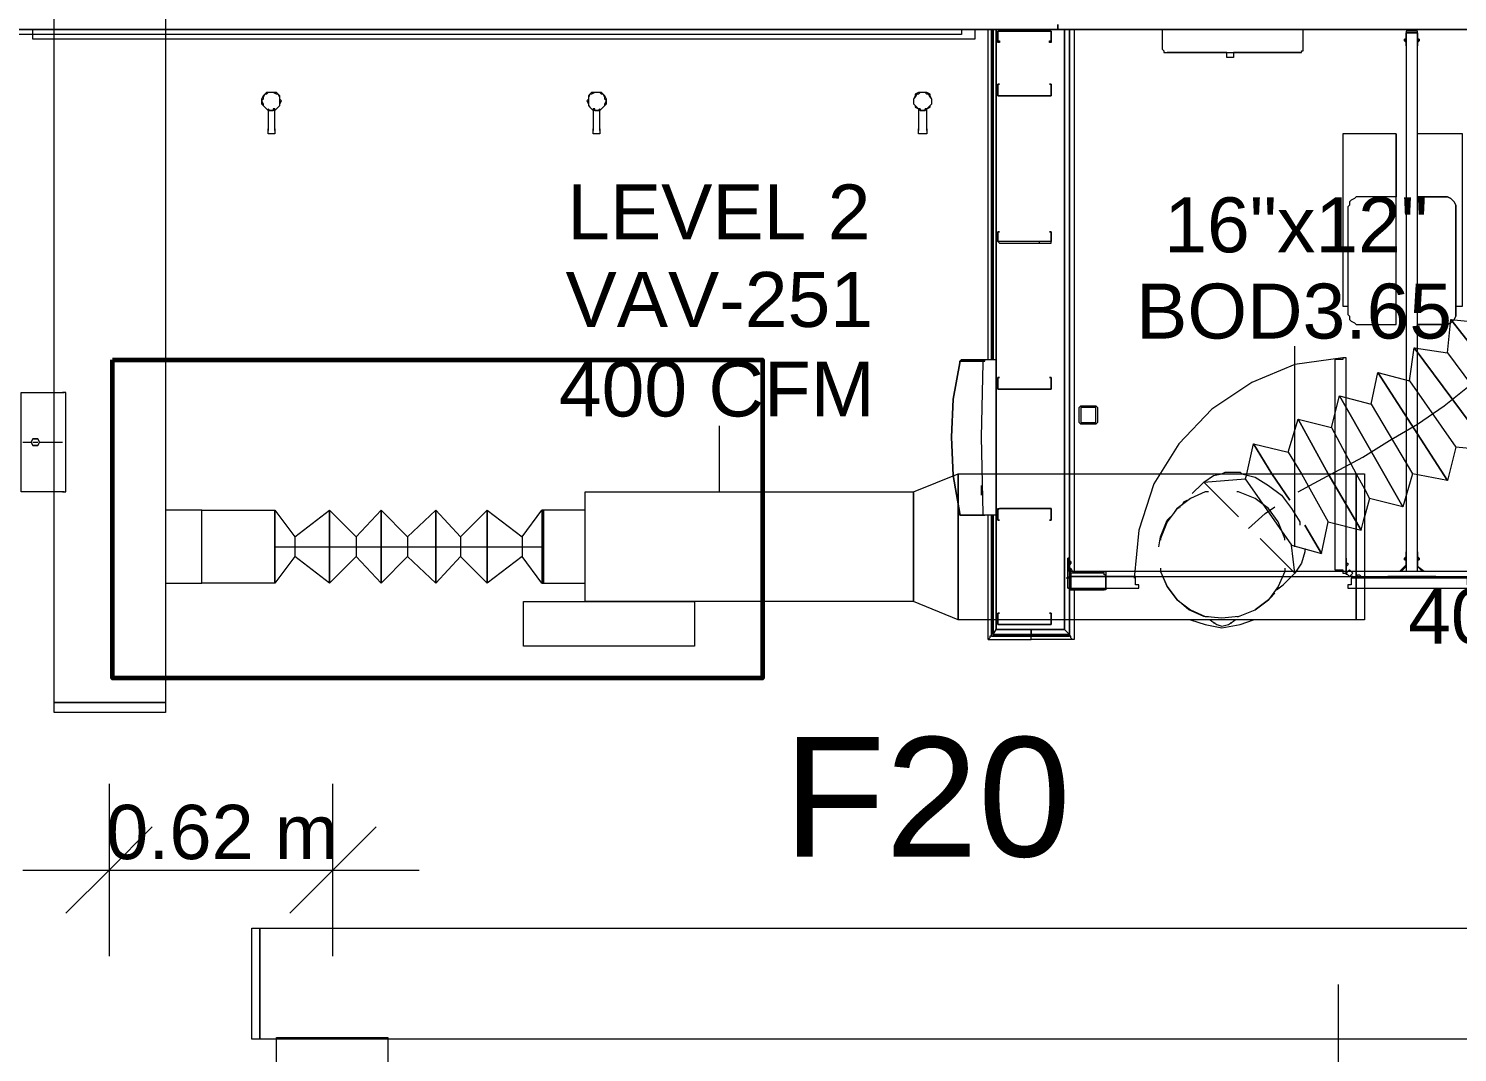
# Model space of a CAD drawing. Header units: metres. Extents: x -2 to 207, y -8 to 52.
# Drawn here: x 31.299 to 35.246, y 25.962 to 28.791 of the extents above; entities that cross this region are included whole.
import ezdxf

# ---------------------------------------------------------------- set-up
doc = ezdxf.new("R2010")
doc.units = ezdxf.units.M
doc.layers.add('HVAC - Ductos', color=5, linetype='Continuous', lineweight=0)
doc.layers.add('PDF_Text', color=7, linetype='Continuous', lineweight=0)
doc.layers.add('PDF_Geometry', color=7, linetype='Continuous', lineweight=0, true_color=0xaaaaaa)
doc.styles.add('PDF Arial-BoldMT-Identity-H', font='arial.ttf')
doc.styles.add('PDF Helvetica', font='')
doc.styles.get('PDF Helvetica').set_extended_font_data('Helvetica')

msp = doc.modelspace()

# ---------------------------------------------------------------- linework, layer by layer
at = {"layer": 'HVAC - Ductos', "lineweight": 0}
for points in [[(31.6772, 30.8916), (31.6772, 26.9285), (31.3703, 26.9285), (31.3703, 30.8916)], [(33.8672, 27.1575), (33.7435, 27.2079), (33.7435, 27.5104), (33.8672, 27.5608)], [(33.8672, 27.5608), (34.9668, 27.5608), (34.9668, 27.1575), (33.8672, 27.1575)], [(34.7836, 27.4874), (34.7332, 27.5608)], [(34.9898, 27.5608), (34.9898, 27.1575), (34.9668, 27.1575), (34.9668, 27.5608)], [(32.8364, 27.5104), (33.7435, 27.5104), (33.7435, 27.2079), (32.8364, 27.2079)], [(31.9796, 27.46), (31.9796, 27.4554), (31.9796, 27.4462), (31.9796, 27.4279), (31.9796, 27.4095), (31.9796, 27.3866), (31.9796, 27.3592), (31.9796, 27.3317), (31.9796, 27.3087), (31.9796, 27.2859), (31.9796, 27.2721), (31.9796, 27.2583), (31.9796, 27.2721), (31.9796, 27.2859), (31.9796, 27.3087), (31.9796, 27.3317), (31.9796, 27.3592), (31.9796, 27.3866), (31.9796, 27.4095), (31.9796, 27.4279), (31.9796, 27.4462), (31.9796, 27.4554)], [(31.9796, 27.2583), (31.9796, 27.46)], [(32.7218, 27.46), (32.7218, 27.4554), (32.7218, 27.437), (32.7218, 27.4095), (32.7218, 27.3775), (32.7218, 27.3408), (32.7218, 27.3087), (32.7218, 27.2813), (32.7218, 27.2675), (32.7218, 27.2583), (32.8364, 27.2583), (32.8364, 27.2629), (32.8364, 27.2721), (32.8364, 27.2904), (32.8364, 27.3087), (32.8364, 27.3317), (32.8364, 27.3592), (32.8364, 27.3866), (32.8364, 27.4095), (32.8364, 27.4279), (32.8364, 27.4462), (32.8364, 27.4554), (32.8364, 27.46), (32.7218, 27.46), (32.7172, 27.46), (32.7172, 27.4554), (32.7172, 27.437), (32.7172, 27.4095), (32.7172, 27.3775), (32.7172, 27.3408), (32.7172, 27.3087), (32.7172, 27.2813), (32.7172, 27.2629), (32.7172, 27.2583), (32.7218, 27.2583), (32.7218, 27.2675), (32.7218, 27.2813), (32.7218, 27.3087), (32.7218, 27.3408), (32.7218, 27.3775), (32.7218, 27.4095), (32.7218, 27.437), (32.7218, 27.4554)], [(32.7218, 27.46), (32.7218, 27.4554), (32.7218, 27.4462), (32.7218, 27.4279), (32.7218, 27.4095), (32.7218, 27.3866), (32.7218, 27.3592), (32.7218, 27.3317), (32.7218, 27.3087), (32.7218, 27.2904), (32.7218, 27.2721), (32.7218, 27.2629), (32.7218, 27.2583), (32.7218, 27.2629), (32.7218, 27.2721), (32.7218, 27.2904), (32.7218, 27.3087), (32.7218, 27.3317), (32.7218, 27.3592), (32.7218, 27.3866), (32.7218, 27.4095), (32.7218, 27.4279), (32.7218, 27.4462), (32.7218, 27.4554)], [(32.6668, 27.0843), (32.6668, 27.2079), (33.1388, 27.2079), (33.1388, 27.0843)], [(31.3703, 26.9285), (31.6772, 26.9285), (31.6772, 26.901), (31.3703, 26.901)], [(31.9383, 26.3054), (31.9383, 25.9984), (31.9155, 25.9984), (31.9155, 26.3054)], [(38.6826, 25.9984), (31.9383, 25.9984), (31.9383, 26.3054), (38.6826, 26.3054)], [(31.9842, 25.9984), (31.9842, 26.003), (32.2912, 26.003), (32.2912, 25.9984)], [(32.2912, 25.8976), (31.9842, 25.8976), (31.9842, 26.003), (32.2912, 26.003)]]:
    msp.add_lwpolyline(points, close=True, dxfattribs=at)
for points in [[(35.3197, 27.9777), (35.3334, 28.0693), (35.5488, 27.7899), (35.4572, 27.8036), (35.448, 27.7074), (35.228, 27.9868), (35.3197, 27.9777), (35.4572, 27.8036)], [(34.8065, 27.5104), (34.8386, 27.5287), (34.8982, 27.5608), (34.9074, 27.5654), (34.9852, 27.6066), (35.0585, 27.6524), (35.1364, 27.6982), (35.2097, 27.7486), (35.2784, 27.8036), (35.3425, 27.8539), (35.4021, 27.8998), (35.4572, 27.941), (35.5029, 27.9731), (35.5396, 27.996), (35.5534, 28.0052)], [(35.2189, 27.8952), (35.228, 27.9868), (35.448, 27.7074), (35.3517, 27.7165), (35.338, 27.6249), (35.1272, 27.909), (35.2189, 27.8952), (35.3517, 27.7165)], [(34.7973, 27.3592), (34.7973, 27.9136)], [(35.1135, 27.8173), (35.1272, 27.909), (35.338, 27.6249), (35.2418, 27.6341), (35.2189, 27.5424), (35.0264, 27.8403), (35.1135, 27.8173), (35.2418, 27.6341)], [(35.0081, 27.7532), (35.0264, 27.8403), (35.2189, 27.5424), (35.1226, 27.5608), (35.0952, 27.4691), (34.921, 27.7761), (35.0081, 27.7532), (35.1226, 27.5608)], [(34.8982, 27.689), (34.921, 27.7761), (35.0952, 27.4691), (35.0035, 27.492), (34.9898, 27.4416)], [(34.779, 27.6203), (34.8065, 27.7119), (34.889, 27.5608), (34.8065, 27.7119), (34.8982, 27.689), (34.9668, 27.5608)], [(33.2075, 27.5104), (33.2075, 27.6936)], [(34.6645, 27.5608), (34.6828, 27.6433), (34.7332, 27.5608), (34.6828, 27.6433), (34.779, 27.6203), (34.8157, 27.5608)], [(34.5454, 27.5378), (34.5728, 27.5562), (34.5958, 27.5608)], [(34.5958, 27.5608), (34.6049, 27.5654), (34.6461, 27.5654), (34.6507, 27.5608)], [(34.6507, 27.5608), (34.6874, 27.5516), (34.7241, 27.5287), (34.7607, 27.5012), (34.7882, 27.4646), (34.8111, 27.4279), (34.8111, 27.4187)], [(34.6645, 27.5608), (34.6599, 27.547)], [(34.7469, 27.2401), (34.7653, 27.2538), (34.7973, 27.2859), (34.7011, 27.3821), (34.7973, 27.2859), (34.7882, 27.3638), (34.8707, 27.3408), (34.8248, 27.4187), (34.8707, 27.3408), (34.889, 27.4279), (34.9806, 27.405), (34.889, 27.5608), (34.9806, 27.405), (34.9898, 27.4416)], [(34.8157, 27.5608), (34.889, 27.4279)], [(34.9668, 27.5608), (34.9898, 27.5195)], [(34.5133, 27.5058), (34.5408, 27.5332), (34.5454, 27.5378), (34.6416, 27.4416), (34.5454, 27.5378), (34.6599, 27.547), (34.7882, 27.3638)], [(34.9898, 27.5195), (35.0035, 27.492)], [(34.5591, 27.5104), (34.5499, 27.5104), (34.5087, 27.492), (34.472, 27.4646), (34.4446, 27.4279), (34.4262, 27.3821), (34.4262, 27.3775)], [(34.4858, 27.4737), (34.4904, 27.4828), (34.4996, 27.4874)], [(34.7699, 27.3775), (34.7699, 27.3821), (34.7515, 27.4279), (34.7241, 27.4646), (34.6874, 27.492), (34.6416, 27.5104), (34.637, 27.5104)], [(32.0346, 27.3866), (32.1308, 27.46), (32.1308, 27.2583), (32.0346, 27.3317), (31.9796, 27.2583), (31.778, 27.2583), (31.778, 27.2721), (31.778, 27.2859), (31.778, 27.3087), (31.778, 27.3317), (31.778, 27.3592), (31.778, 27.3866), (31.778, 27.4095), (31.778, 27.4279), (31.778, 27.4462), (31.778, 27.4554), (31.778, 27.46), (31.6772, 27.46), (31.6772, 27.4554), (31.6772, 27.4462), (31.6772, 27.4279), (31.6772, 27.4095), (31.6772, 27.3866), (31.6772, 27.3592), (31.6772, 27.3317), (31.6772, 27.3087), (31.6772, 27.2859), (31.6772, 27.2721), (31.6772, 27.2583), (31.778, 27.2583), (31.778, 27.2721), (31.778, 27.2859), (31.778, 27.3087), (31.778, 27.3317), (31.778, 27.3592), (31.778, 27.3866), (31.778, 27.4095), (31.778, 27.4279), (31.778, 27.4462), (31.778, 27.4554), (31.778, 27.46), (31.9796, 27.46), (32.0346, 27.3866), (32.0346, 27.3317)], [(32.2041, 27.3866), (32.2728, 27.46), (32.2728, 27.2583), (32.2041, 27.3317), (32.1308, 27.2583), (32.1308, 27.46), (32.2041, 27.3866), (32.2041, 27.3317)], [(32.3461, 27.3866), (32.4241, 27.46), (32.4241, 27.2583), (32.3461, 27.3317), (32.2728, 27.2583), (32.2728, 27.46), (32.3461, 27.3866), (32.3461, 27.3317)], [(32.4927, 27.3866), (32.5661, 27.46), (32.5661, 27.2583), (32.4927, 27.3317), (32.4241, 27.2583), (32.4241, 27.46), (32.4927, 27.3866), (32.4927, 27.3317)], [(32.6623, 27.3866), (32.7172, 27.46), (32.7172, 27.2583), (32.6623, 27.3317), (32.5661, 27.2583), (32.5661, 27.46), (32.6623, 27.3866), (32.6623, 27.3317)], [(32.7172, 27.46), (32.7172, 27.4554), (32.7172, 27.437), (32.7172, 27.4095), (32.7172, 27.3775), (32.7172, 27.3408), (32.7172, 27.3087), (32.7172, 27.2813), (32.7172, 27.2629), (32.7172, 27.2583)], [(34.4216, 27.3592), (34.4262, 27.3866), (34.4446, 27.4325), (34.4537, 27.4416)], [(34.4629, 27.4508), (34.472, 27.4646)], [(34.4766, 27.4646), (34.4766, 27.4691), (34.4812, 27.4691)], [(34.6691, 27.4095), (34.7149, 27.4508), (34.7423, 27.4691)], [(31.9796, 27.3592), (32.1629, 27.3592), (32.3461, 27.3592), (32.534, 27.3592), (32.7172, 27.3592)], [(34.8248, 27.3546), (34.8248, 27.3454), (34.8157, 27.3133), (34.7973, 27.2859)], [(34.4262, 27.2996), (34.4262, 27.2904), (34.4446, 27.2492), (34.472, 27.2125), (34.5087, 27.1851), (34.5499, 27.1667), (34.5591, 27.1667)], [(34.6416, 27.1667), (34.5958, 27.1621), (34.5454, 27.1667), (34.5041, 27.1851), (34.472, 27.2125), (34.4446, 27.2492), (34.4308, 27.2813)], [(34.7699, 27.2996), (34.7699, 27.2904), (34.7515, 27.2492), (34.7241, 27.2125), (34.6874, 27.1851)], [(34.637, 27.1667), (34.6416, 27.1667), (34.6874, 27.1851), (34.7241, 27.2125)], [(34.7423, 27.2309), (34.7286, 27.2171)], [(34.5087, 27.1575), (34.5499, 27.1438), (34.5958, 27.1346), (34.6461, 27.1438), (34.6828, 27.1575)], [(34.5637, 27.1575), (34.5682, 27.153), (34.582, 27.1438), (34.5958, 27.1392), (34.6141, 27.1438), (34.6279, 27.153), (34.6324, 27.1575)], [(34.5728, 27.1484), (34.5774, 27.1484)], [(34.6187, 27.1484), (34.6233, 27.1484)], [(31.5214, 26.7039), (31.5214, 26.4657), (31.5214, 26.2275)], [(32.14, 26.2275), (32.14, 26.4657), (32.14, 26.7039)], [(31.6406, 26.5848), (31.5214, 26.4657), (31.4023, 26.3466)], [(32.2591, 26.5848), (32.14, 26.4657), (32.0208, 26.3466)], [(31.2832, 26.4657), (32.3782, 26.4657)], [(34.9165, 26.1496), (34.9165, 25.8792)]]:
    msp.add_lwpolyline(points, dxfattribs=at)
at = {"layer": 'PDF_Geometry', "lineweight": 0}
for points in [[(31.2419, 28.8024), (31.2419, 28.7886), (34.1421, 28.7886), (39.6539, 28.7886), (34.1605, 28.7886), (34.1605, 27.1301), (33.9726, 27.1301)], [(31.2603, 28.7886), (33.9726, 28.7886), (33.9635, 28.7886), (33.9635, 27.8769), (33.9635, 28.7886), (33.9635, 27.8769), (33.9635, 28.7886)], [(33.9497, 27.8769), (33.9497, 28.7886)], [(33.9589, 27.8769), (33.9589, 28.7886)], [(34.188, 27.1026), (34.0689, 27.1026), (34.0689, 27.1072), (34.0689, 27.1117), (34.0689, 27.1163), (34.1697, 27.1163), (34.0689, 27.1163), (34.0689, 27.1301), (34.1605, 27.1301), (34.1605, 28.7886), (34.1743, 28.7886), (34.1743, 27.3271), (34.1743, 28.7886), (34.1743, 27.3271), (34.1743, 28.7886), (34.1743, 27.3271), (34.1743, 28.7886), (34.1743, 27.3271), (34.1697, 27.3271), (34.1697, 27.2446), (34.1743, 27.2446), (34.1743, 27.2401), (34.2292, 27.2401)], [(39.6539, 28.8024), (39.6539, 27.2904), (39.6539, 27.5287), (39.6539, 27.2904), (39.6539, 28.7886), (34.1605, 28.7886), (34.1421, 28.7886), (39.6539, 28.7886), (39.6539, 28.8024)], [(34.1421, 28.8024), (34.1421, 28.7886), (34.1421, 28.8024)], [(34.1834, 28.7886), (34.188, 28.7886), (34.188, 27.2904)], [(34.8111, 28.7245), (34.8157, 28.7245), (34.8157, 28.7291), (34.8203, 28.7291), (34.8203, 28.7337), (34.8203, 28.7886), (34.4308, 28.7886), (34.4308, 28.7337), (34.4354, 28.7291), (34.4354, 28.7245), (34.44, 28.7245), (34.4446, 28.7245)], [(35.1043, 28.7429), (35.1043, 28.7795), (35.1318, 28.7795), (35.1364, 28.7795), (35.1364, 28.784), (35.1318, 28.784), (35.1043, 28.784), (35.1043, 28.7795), (35.1043, 27.2904)], [(35.1364, 27.2904), (35.1364, 28.7795), (35.1043, 28.7795)], [(35.1364, 28.7429), (35.1364, 28.7795)], [(32.1537, 28.7612), (31.3611, 28.7612)], [(33.0197, 28.7612), (32.1995, 28.7612)], [(33.8627, 28.7612), (33.0701, 28.7612)], [(35.0997, 28.7612), (35.0997, 28.7566), (35.0997, 28.7612)], [(35.0997, 28.7612), (35.0997, 28.7566), (35.0997, 28.7612)], [(35.141, 28.7566), (35.141, 28.7612), (35.141, 28.7566)], [(35.141, 28.7566), (35.141, 28.7612), (35.141, 28.7566)], [(34.5591, 28.7245), (34.4446, 28.7245), (34.8111, 28.7245), (34.6782, 28.7245)], [(34.6095, 28.7245), (34.5591, 28.7245), (34.6095, 28.7245)], [(34.6279, 28.7245), (34.6279, 28.7108), (34.6095, 28.7108), (34.6095, 28.7245)], [(31.9796, 28.5642), (31.9842, 28.5688), (31.9888, 28.5733), (31.9933, 28.5779), (31.9933, 28.5825), (31.9979, 28.5916), (31.9933, 28.5962), (31.9933, 28.6054), (31.9888, 28.61), (31.9842, 28.6146), (31.975, 28.6146), (31.9705, 28.6146), (31.9613, 28.6146), (31.9567, 28.6146), (31.9521, 28.61), (31.9475, 28.6054), (31.9429, 28.5962), (31.9429, 28.5916), (31.9429, 28.5825), (31.9475, 28.5779), (31.9521, 28.5733), (31.9567, 28.5688), (31.9613, 28.5642)], [(32.8776, 28.5642), (32.8822, 28.5688), (32.8868, 28.5733), (32.8914, 28.5779), (32.8959, 28.5825), (32.8959, 28.5916), (32.8959, 28.5962), (32.8914, 28.6054), (32.8868, 28.61), (32.8822, 28.6146), (32.8776, 28.6146), (32.8684, 28.6146), (32.8639, 28.6146), (32.8547, 28.6146), (32.8501, 28.61), (32.8456, 28.6054), (32.8456, 28.5962), (32.841, 28.5916), (32.8456, 28.5825), (32.8456, 28.5779), (32.8501, 28.5733), (32.8547, 28.5688), (32.8593, 28.5642)], [(33.7802, 28.5642), (33.7802, 28.5688), (33.7894, 28.5733), (33.7894, 28.5779), (33.794, 28.5825), (33.794, 28.5916), (33.794, 28.5962), (33.7894, 28.6054), (33.7894, 28.61), (33.7802, 28.6146), (33.7756, 28.6146), (33.771, 28.6146), (33.7619, 28.6146), (33.7573, 28.6146), (33.7481, 28.61), (33.7481, 28.6054), (33.7435, 28.5962), (33.7435, 28.5916), (33.7435, 28.5825), (33.7481, 28.5779), (33.7481, 28.5733), (33.7573, 28.5688), (33.7573, 28.5642)], [(31.9796, 28.5137), (31.9796, 28.5091), (31.9796, 28.5688), (31.975, 28.5688), (31.975, 28.5642), (31.9705, 28.5642), (31.9659, 28.5642), (31.9613, 28.5688)], [(31.975, 28.5688), (31.975, 28.5642), (31.9705, 28.5642), (31.9659, 28.5642), (31.9613, 28.5688), (31.9613, 28.5091), (31.9613, 28.5137)], [(32.8776, 28.5688), (32.873, 28.5642), (32.8684, 28.5642), (32.8639, 28.5642), (32.8639, 28.5688), (32.8593, 28.5688), (32.8593, 28.5091), (32.8593, 28.5137)], [(32.8776, 28.5137), (32.8776, 28.5091), (32.8776, 28.5688), (32.873, 28.5642), (32.8684, 28.5642), (32.8639, 28.5642), (32.8639, 28.5688)], [(33.7802, 28.5137), (33.7802, 28.5091), (33.7802, 28.5688), (33.7756, 28.5688), (33.7756, 28.5642), (33.771, 28.5642), (33.7665, 28.5642), (33.7619, 28.5642), (33.7619, 28.5688), (33.7573, 28.5688), (33.7573, 28.5091), (33.7573, 28.5137)], [(33.7619, 28.5688), (33.7619, 28.5642), (33.7665, 28.5642), (33.771, 28.5642), (33.7756, 28.5642), (33.7756, 28.5688)], [(31.9796, 28.5091), (31.9796, 28.5046), (31.9796, 28.5), (31.975, 28.5), (31.9705, 28.5), (31.9659, 28.5), (31.9613, 28.5), (31.9613, 28.5046), (31.9613, 28.5091)], [(32.8776, 28.5091), (32.8776, 28.5046), (32.8776, 28.5), (32.873, 28.5), (32.8684, 28.5), (32.8639, 28.5), (32.8593, 28.5), (32.8593, 28.5046), (32.8593, 28.5091)], [(33.7802, 28.5091), (33.7802, 28.5046), (33.7802, 28.5), (33.7756, 28.5), (33.771, 28.5), (33.7665, 28.5), (33.7619, 28.5), (33.7573, 28.5), (33.7573, 28.5046), (33.7573, 28.5091)], [(35.0768, 28.5), (35.0768, 28.3259), (35.0768, 28.5), (35.0676, 28.5), (35.0539, 28.5), (35.031, 28.5), (35.0127, 28.5), (34.9898, 28.5), (34.9394, 28.5), (34.9348, 28.5), (34.9302, 28.5), (34.9302, 28.0235), (34.9348, 28.0235), (34.9394, 28.0235), (34.944, 28.0235), (34.944, 28.0006)], [(35.2418, 28.0006), (35.2418, 28.0235), (35.2463, 28.0235), (35.2509, 28.0235), (35.2555, 28.0235), (35.2601, 28.0235), (35.2601, 28.5), (35.2555, 28.5), (35.2509, 28.5), (35.2463, 28.5), (35.1959, 28.5), (35.1731, 28.5), (35.1547, 28.5), (35.1364, 28.5)], [(35.1364, 27.9731), (35.2097, 27.9731), (35.2189, 27.9731), (35.228, 27.9777), (35.2326, 27.9823), (35.2372, 27.9868), (35.2418, 27.996), (35.2418, 28.0006), (35.2418, 28.2984), (35.2418, 28.303), (35.2372, 28.3121), (35.2326, 28.3167), (35.228, 28.3213), (35.2189, 28.3259), (35.2097, 28.3259), (35.1364, 28.3259)], [(34.9302, 27.8815), (34.9302, 27.8769), (34.9074, 27.8769), (34.9074, 27.295), (34.9302, 27.295), (34.9302, 27.2859), (34.9394, 27.2859), (34.9394, 27.8815), (34.9302, 27.8815), (34.7973, 27.8631), (34.6782, 27.8127), (34.5682, 27.7395), (34.4766, 27.6433), (34.4079, 27.5332), (34.3667, 27.405), (34.353, 27.2721)], [(31.3977, 27.5104), (31.3931, 27.5104), (31.2786, 27.5104), (31.2786, 27.7853), (31.3931, 27.7853)], [(31.3565, 27.7853), (31.3703, 27.7853), (31.3794, 27.7853)], [(31.3931, 27.5104), (31.3977, 27.5104), (31.4023, 27.5104), (31.4023, 27.7853), (31.3977, 27.7853), (31.3931, 27.7853), (31.3977, 27.7853)], [(31.2832, 27.6478), (31.2878, 27.6478), (31.3061, 27.6478)], [(31.3107, 27.6478), (31.3245, 27.6478)], [(31.329, 27.6478), (31.3703, 27.6478), (31.3931, 27.6478)], [(31.3794, 27.5104), (31.3703, 27.5104), (31.3565, 27.5104)], [(33.9497, 27.1026), (34.0689, 27.1026), (34.0689, 27.1072), (34.0689, 27.1117), (34.0689, 27.1163), (33.9635, 27.1163), (33.9635, 27.4462), (33.9635, 27.1163), (34.1743, 27.1163), (34.0689, 27.1163), (34.1743, 27.1163)], [(33.9589, 27.4462), (33.9589, 27.1117), (33.9589, 27.4462), (33.9589, 27.1117), (33.9543, 27.1117), (33.9543, 27.1072), (33.9497, 27.1026), (33.9497, 27.4462)], [(34.1743, 27.2996), (34.1788, 27.2904), (34.1743, 27.2996), (34.1743, 27.3271), (34.1743, 27.2996), (34.1788, 27.2996), (34.1834, 27.2904), (34.1788, 27.2904), (34.1743, 27.2859), (34.1743, 27.2813), (34.1743, 27.2446), (34.1743, 27.1301), (34.1743, 27.2446), (34.1743, 27.1301), (34.1743, 27.1163), (34.0689, 27.1163), (33.9635, 27.1163), (34.0689, 27.1163), (33.9635, 27.1163)], [(34.1743, 27.3271), (34.1743, 27.2996), (34.1788, 27.2996), (34.1834, 27.2904), (34.2705, 27.2904), (34.275, 27.2904), (34.275, 27.2859), (34.275, 27.2813), (34.275, 27.2446), (34.275, 27.2401), (34.2705, 27.2401), (34.1834, 27.2401), (34.1788, 27.2401), (34.1743, 27.2401), (34.1743, 27.2446), (34.1743, 27.1163), (34.1605, 27.1301)], [(34.1743, 27.1484), (34.1743, 27.2401), (34.1743, 27.1117), (34.1743, 27.2401), (34.1743, 27.2446), (34.1697, 27.2446), (34.1697, 27.3271), (34.1743, 27.3271), (34.1743, 27.2859), (34.1743, 27.2492)], [(34.1788, 27.3133), (34.1788, 27.3179), (34.1788, 27.3133)], [(34.1788, 27.3133), (34.1788, 27.3179), (34.1788, 27.3133)], [(35.0997, 27.3041), (35.1043, 27.3087), (35.1043, 27.3454), (35.1043, 27.3087), (35.1043, 27.3041), (35.0906, 27.2904), (35.1043, 27.3041), (35.1043, 27.3087), (35.1043, 27.3454), (35.1043, 27.3087), (35.0997, 27.3041), (35.086, 27.2904)], [(35.0997, 27.3225), (35.1043, 27.3225), (35.0997, 27.3271), (35.1043, 27.3317), (35.0997, 27.3271)], [(35.0997, 27.3271), (35.0997, 27.3225), (35.0997, 27.3271)], [(35.1547, 27.2904), (35.1364, 27.3041), (35.1364, 27.3087), (35.1364, 27.3454), (35.1364, 27.3087), (35.1364, 27.3041), (35.1501, 27.2904), (35.1364, 27.3041), (35.1364, 27.3087)], [(35.1364, 27.3041), (35.1364, 27.3087), (35.1364, 27.3454)], [(35.141, 27.3271), (35.1364, 27.3317), (35.141, 27.3271), (35.1364, 27.3225), (35.141, 27.3225)], [(35.1364, 27.3317), (35.1364, 27.3225), (35.1364, 27.3317)], [(35.1364, 27.3317), (35.1364, 27.3225), (35.1364, 27.3317)], [(35.141, 27.3225), (35.141, 27.3271), (35.141, 27.3225)], [(34.1743, 27.295), (34.1743, 27.2904), (34.1743, 27.2767), (34.1743, 27.2446), (34.3667, 27.2446), (34.3667, 27.2538), (34.3575, 27.2538), (34.3575, 27.2767), (34.275, 27.2767), (34.1788, 27.2767), (34.275, 27.2767), (36.0207, 27.2767), (36.1169, 27.2767), (36.0207, 27.2767), (35.8741, 27.2767), (35.8741, 27.2538), (35.8649, 27.2538), (35.8649, 27.2446), (36.2131, 27.2446), (36.2131, 27.2538), (36.2039, 27.2538), (36.2039, 27.2767), (36.1214, 27.2767), (37.8762, 27.2767)], [(37.977, 27.2767), (37.9816, 27.2767), (37.9816, 27.2904), (34.1743, 27.2904)], [(34.9394, 27.3133), (34.944, 27.3133), (34.944, 27.3087), (34.9394, 27.3041)], [(34.9394, 27.2904), (34.9394, 27.295), (34.9394, 27.2904), (34.9394, 27.2813)], [(34.9577, 27.2767), (34.9531, 27.2767), (34.9485, 27.2767)], [(34.9531, 27.2767), (34.9577, 27.2767), (34.9898, 27.2767)], [(34.9668, 27.2767), (34.9714, 27.2813), (34.976, 27.2813), (34.9806, 27.2767)], [(35.0539, 27.2767), (35.1868, 27.2767), (35.0539, 27.2767)], [(35.1593, 27.2767), (35.1639, 27.2767), (35.1868, 27.2767), (35.1868, 27.2721), (35.0539, 27.2721), (35.0539, 27.2767), (35.0768, 27.2767)], [(34.188, 27.2401), (34.188, 27.1026), (34.1834, 27.1026), (34.1788, 27.1072), (34.1788, 27.1117), (34.1743, 27.1117), (34.0689, 27.1117), (33.9589, 27.1117)], [(34.1743, 27.2721), (34.1651, 27.2721)]]:
    msp.add_lwpolyline(points, dxfattribs=at)
for points in [[(34.1421, 28.7886), (33.9726, 28.7886), (31.2603, 28.7886), (31.2557, 28.7886)], [(33.8764, 28.7886), (33.8764, 28.7749), (31.2603, 28.7749), (31.2603, 28.7886)], [(33.9131, 28.7886), (33.9131, 28.7612), (31.3107, 28.7612), (31.3107, 28.7886)], [(33.9726, 27.1301), (34.0689, 27.1301), (34.0689, 27.1163), (33.9635, 27.1163), (33.9635, 27.4462), (33.9635, 27.1163), (33.9726, 27.1301), (33.9726, 27.4462), (33.8764, 27.4462), (33.8718, 27.4462), (33.8718, 27.4508), (33.8535, 27.5562), (33.8489, 27.6615), (33.8535, 27.7669), (33.8718, 27.8677), (33.8718, 27.8723), (33.8764, 27.8769), (33.9726, 27.8769), (33.9726, 27.8815), (33.9726, 27.8769), (33.9726, 27.4462), (33.9726, 27.8769), (33.9726, 27.4462), (33.9406, 27.4462), (33.936, 27.4462), (33.936, 27.4508), (33.9314, 27.6615), (33.936, 27.8677), (33.936, 27.8723), (33.9406, 27.8723), (33.9406, 27.8769), (33.9726, 27.8769), (33.9726, 28.7886)], [(33.9589, 28.7886), (33.9589, 27.8769)], [(33.9772, 28.784), (33.9818, 28.784), (34.1238, 28.784), (34.1238, 28.752), (34.1193, 28.752), (34.1193, 28.7566), (34.1238, 28.7566), (34.1238, 28.784), (33.9818, 28.784), (33.9772, 28.784), (33.9772, 28.7566), (33.9818, 28.7566), (33.9818, 28.752), (33.9772, 28.752)], [(35.1364, 28.7795), (35.1364, 28.784), (35.1318, 28.784), (35.1043, 28.784), (35.1043, 28.7795), (35.1043, 28.7429), (35.1043, 28.7795), (35.1318, 28.7795), (35.1364, 28.7795), (35.1364, 28.7429)], [(35.1043, 28.7612), (35.0997, 28.7612)], [(35.0997, 28.7566), (35.1043, 28.752)], [(35.1043, 28.752), (35.1043, 28.7566), (35.1043, 28.7612), (35.1043, 28.7566)], [(35.141, 28.7612), (35.1364, 28.7612)], [(35.1364, 28.7612), (35.1364, 28.7566), (35.1364, 28.752), (35.1364, 28.7566)], [(35.1364, 28.7612), (35.1364, 28.7566), (35.1364, 28.752), (35.1364, 28.7566)], [(35.1364, 28.752), (35.141, 28.7566)], [(34.6782, 28.7245), (34.6279, 28.7245)], [(33.9772, 28.6374), (33.9772, 28.6054), (33.9818, 28.6054), (34.1238, 28.6054), (34.1238, 28.6374), (34.1193, 28.6374), (34.1238, 28.6374), (34.1238, 28.6054), (33.9818, 28.6054), (33.9772, 28.6054), (33.9772, 28.6374), (33.9818, 28.6374)], [(31.9933, 28.5916), (31.9933, 28.5962), (31.9933, 28.6008), (31.9888, 28.61), (31.9842, 28.61), (31.975, 28.6146), (31.9705, 28.6146), (31.9613, 28.6146), (31.9567, 28.61), (31.9521, 28.61), (31.9475, 28.6008), (31.9475, 28.5962), (31.9429, 28.5916), (31.9475, 28.5825), (31.9475, 28.5779), (31.9521, 28.5733), (31.9567, 28.5688), (31.9613, 28.5642), (31.9705, 28.5642), (31.975, 28.5642), (31.9842, 28.5688), (31.9888, 28.5733), (31.9933, 28.5779), (31.9933, 28.5825)], [(32.8959, 28.5916), (32.8914, 28.5962), (32.8914, 28.6008), (32.8868, 28.61), (32.8822, 28.61), (32.8776, 28.6146), (32.8684, 28.6146), (32.8639, 28.6146), (32.8547, 28.61), (32.8501, 28.61), (32.8456, 28.6008), (32.8456, 28.5962), (32.8456, 28.5916), (32.8456, 28.5825), (32.8456, 28.5779), (32.8501, 28.5733), (32.8547, 28.5688), (32.8639, 28.5642), (32.8684, 28.5642), (32.8776, 28.5642), (32.8822, 28.5688), (32.8868, 28.5733), (32.8914, 28.5779), (32.8914, 28.5825)], [(33.794, 28.5916), (33.794, 28.5962), (33.7894, 28.6008), (33.7848, 28.61), (33.7802, 28.61), (33.7756, 28.6146), (33.771, 28.6146), (33.7619, 28.6146), (33.7573, 28.61), (33.7527, 28.61), (33.7481, 28.6008), (33.7435, 28.5962), (33.7435, 28.5916), (33.7435, 28.5825), (33.7481, 28.5779), (33.7527, 28.5733), (33.7573, 28.5688), (33.7619, 28.5642), (33.771, 28.5642), (33.7756, 28.5642), (33.7802, 28.5688), (33.7848, 28.5733), (33.7894, 28.5779), (33.794, 28.5825)], [(35.0768, 27.9731), (35.0768, 28.3259), (34.976, 28.3259), (34.9668, 28.3259), (34.9623, 28.3213), (34.9531, 28.3167), (34.9485, 28.3121), (34.9485, 28.303), (34.944, 28.2984), (34.944, 28.0006), (34.9485, 27.996), (34.9485, 27.9868), (34.9531, 27.9823), (34.9623, 27.9777), (34.9668, 27.9731), (34.976, 27.9731), (35.0768, 27.9731), (35.0768, 28.3259), (34.976, 28.3259), (34.9668, 28.3259), (34.9623, 28.3213), (34.9531, 28.3167), (34.9485, 28.3121), (34.9485, 28.303), (34.944, 28.2984), (34.944, 28.0006), (34.9485, 27.996), (34.9485, 27.9868), (34.9531, 27.9823), (34.9623, 27.9777), (34.9668, 27.9731), (34.976, 27.9731), (35.0768, 27.9731), (35.0768, 28.3259), (34.976, 28.3259), (34.9668, 28.3259), (34.9623, 28.3213), (34.9531, 28.3167), (34.9485, 28.3121), (34.9485, 28.303), (34.944, 28.2984), (34.944, 28.0006), (34.9485, 27.996), (34.9485, 27.9868), (34.9531, 27.9823), (34.9623, 27.9777), (34.9668, 27.9731), (34.976, 27.9731)], [(35.1364, 28.3259), (35.2097, 28.3259), (35.2189, 28.3259), (35.228, 28.3213), (35.2326, 28.3167), (35.2372, 28.3121), (35.2418, 28.303), (35.2418, 28.2984), (35.2418, 28.0006), (35.2418, 27.996), (35.2372, 27.9868), (35.2326, 27.9823), (35.228, 27.9777), (35.2189, 27.9731), (35.2097, 27.9731), (35.1364, 27.9731), (35.2097, 27.9731), (35.2189, 27.9731), (35.228, 27.9777), (35.2326, 27.9823), (35.2372, 27.9868), (35.2418, 27.996), (35.2418, 28.0006), (35.2418, 28.2984), (35.2418, 28.303), (35.2372, 28.3121), (35.2326, 28.3167), (35.228, 28.3213), (35.2189, 28.3259), (35.2097, 28.3259)], [(33.9772, 28.2297), (33.9772, 28.2022), (33.9818, 28.1976), (34.1238, 28.1976), (34.1238, 28.2022), (34.1238, 28.2297), (34.1193, 28.2297), (34.1238, 28.2297), (34.1238, 28.2022), (33.9818, 28.2022), (33.9772, 28.2022), (33.9772, 28.2297), (33.9818, 28.2297)], [(33.9406, 27.8723), (33.8764, 27.8723), (33.8718, 27.8723), (33.8718, 27.8677), (33.8535, 27.7669), (33.8489, 27.6615), (33.8535, 27.5562), (33.8718, 27.4508), (33.8718, 27.4462), (33.8764, 27.4462), (33.9406, 27.4462), (33.8764, 27.4462), (33.8718, 27.4462), (33.8718, 27.4508), (33.8535, 27.5562), (33.8489, 27.6615), (33.8535, 27.7669), (33.8718, 27.8677), (33.8718, 27.8723), (33.8764, 27.8723)], [(33.9772, 27.8265), (33.9772, 27.7944), (33.9818, 27.7944), (34.1238, 27.7944), (34.1238, 27.8265), (34.1193, 27.8265), (34.1238, 27.8265), (34.1238, 27.7944), (33.9818, 27.7944), (33.9772, 27.7944), (33.9772, 27.8265), (33.9818, 27.8265)], [(34.2063, 27.7486), (34.2429, 27.7486), (34.2475, 27.7486), (34.2521, 27.7441), (34.2521, 27.7395), (34.2521, 27.7074), (34.2521, 27.7028), (34.2475, 27.6982), (34.2429, 27.6982), (34.2063, 27.6982), (34.2017, 27.7028), (34.2017, 27.7074), (34.2017, 27.7395), (34.2017, 27.7441)], [(34.2063, 27.7074), (34.2063, 27.7028), (34.2429, 27.7028), (34.2475, 27.7028), (34.2475, 27.7074), (34.2475, 27.7395), (34.2475, 27.7441), (34.2429, 27.7441), (34.2063, 27.7441), (34.2063, 27.7395)], [(31.329, 27.6478), (31.3245, 27.6387), (31.3107, 27.6387), (31.3061, 27.6478), (31.3107, 27.657), (31.3245, 27.657)], [(31.3061, 27.6478), (31.3107, 27.6387), (31.3245, 27.6387), (31.329, 27.6478), (31.3245, 27.657), (31.3107, 27.657)], [(33.9314, 27.5287), (33.9314, 27.5241), (33.9314, 27.5195), (33.9314, 27.515), (33.9314, 27.5104), (33.9314, 27.5058), (33.9314, 27.5012), (33.9314, 27.5058), (33.9314, 27.5104), (33.9314, 27.515), (33.9314, 27.5195), (33.9314, 27.5241), (33.9314, 27.5287), (33.9314, 27.5241), (33.9314, 27.5195), (33.9314, 27.515), (33.9314, 27.5104), (33.9314, 27.5058), (33.9314, 27.5012), (33.9314, 27.5058), (33.9314, 27.5104), (33.9314, 27.515), (33.9314, 27.5195), (33.9314, 27.5241)], [(33.9726, 27.4462), (33.9726, 27.4416), (33.9726, 27.437), (33.9726, 27.4416)], [(33.9772, 27.46), (33.9772, 27.4646), (33.9818, 27.4646), (34.1238, 27.4646), (34.1238, 27.46), (34.1238, 27.4325), (34.1193, 27.4325), (34.1238, 27.4325), (34.1238, 27.46), (34.1238, 27.4646), (33.9818, 27.4646), (33.9772, 27.46), (33.9772, 27.4325)], [(33.9818, 27.4325), (33.9772, 27.4325)], [(34.1788, 27.3179), (34.1743, 27.3179)], [(34.1743, 27.3179), (34.1743, 27.3133), (34.1743, 27.3087), (34.1743, 27.3133)], [(34.1743, 27.3179), (34.1743, 27.3133), (34.1743, 27.3087), (34.1743, 27.3133)], [(34.9394, 27.295), (34.9394, 27.3271)], [(34.1743, 27.3087), (34.1788, 27.3133)], [(34.1743, 27.2996), (34.1743, 27.2904)], [(34.1743, 27.2767), (34.1743, 27.2721)], [(34.1788, 27.2446), (34.1834, 27.2401), (34.2705, 27.2401), (34.2705, 27.2446), (34.275, 27.2446), (34.275, 27.2813), (34.2705, 27.2813), (34.2705, 27.2859), (34.1834, 27.2859), (34.1788, 27.2859), (34.1788, 27.2813)], [(34.1925, 27.2767), (34.2292, 27.2767), (34.1925, 27.2767), (34.188, 27.2767), (34.1925, 27.2767), (34.2292, 27.2767)], [(34.2109, 27.2767), (34.2155, 27.2767), (34.2201, 27.2767), (34.2246, 27.2767), (34.2201, 27.2767), (34.2155, 27.2767)], [(34.2109, 27.2767), (34.2155, 27.2767), (34.2201, 27.2767), (34.2246, 27.2767), (34.2201, 27.2767), (34.2155, 27.2767)], [(34.9394, 27.2859), (34.9485, 27.295), (34.9577, 27.2859), (34.9485, 27.2767)], [(34.944, 27.2446), (35.283, 27.2446), (35.283, 27.2538), (35.2739, 27.2538), (35.2739, 27.2721), (34.9531, 27.2721), (34.9531, 27.2538), (34.944, 27.2538)], [(34.1238, 27.1438), (33.9818, 27.1438), (33.9772, 27.1438), (33.9772, 27.1759), (33.9818, 27.1759), (33.9772, 27.1759), (33.9772, 27.1438), (33.9818, 27.1438), (34.1238, 27.1438), (34.1238, 27.1759)], [(34.1193, 27.1759), (34.1238, 27.1759)], [(33.9589, 27.1117), (34.0689, 27.1117)], [(34.1743, 27.1117), (34.0689, 27.1117)]]:
    msp.add_lwpolyline(points, close=True, dxfattribs=at)
at = {"layer": 'PDF_Geometry', "color": 254, "lineweight": 0, "true_color": 0xd2d2d2}
for points in [[(34.1147, 28.6054), (34.1193, 28.6054)], [(34.0918, 28.1976), (34.0918, 28.2022)]]:
    msp.add_lwpolyline(points, dxfattribs=at)
at = {"layer": 'PDF_Geometry', "color": 232, "lineweight": 60, "true_color": 0xe91e64}
msp.add_lwpolyline([(31.5315, 27.8759), (33.3267, 27.8759), (33.3267, 26.9962), (31.5315, 26.9962)], close=True, dxfattribs=at)

# ---------------------------------------------------------------- texts
at = {"layer": 'PDF_Text', "lineweight": 0, "attachment_point": 4, "style": 'PDF Helvetica'}
for s, insert, char_height in [('LEVEL 2', (32.7872, 28.2841), 0.1519), ('16"x12"', (34.4366, 28.2475), 0.1519), ('VAV-251', (32.7826, 28.0413), 0.1519), ('BOD3.65', (34.3588, 28.0092), 0.1519), ('400 CFM', (32.7643, 27.7939), 0.1519), ('400 CFM', (35.1102, 27.1662), 0.1519), ('0.62 m', (31.5134, 26.5698), 0.15002)]:
    msp.add_mtext(s, dxfattribs=dict(at, insert=insert, char_height=char_height))
at = {"layer": 'PDF_Text', "color": 232, "lineweight": 60, "true_color": 0xe91e64, "insert": (33.3844, 26.6657), "char_height": 0.32989, "attachment_point": 4, "style": 'PDF Arial-BoldMT-Identity-H'}
msp.add_mtext('F20', dxfattribs=at)

doc.saveas('drawing.dxf')
